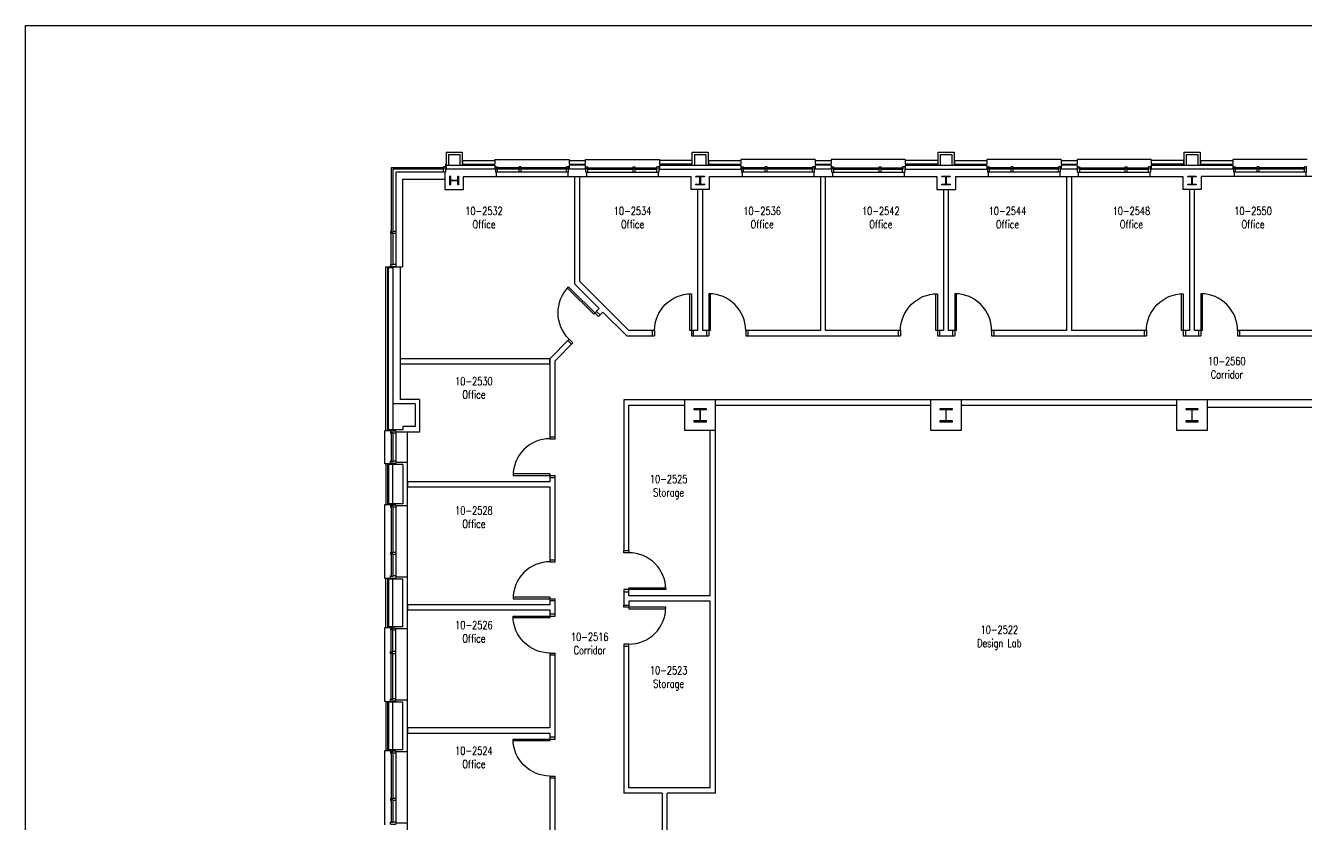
# Model space of a CAD drawing. Extents: x 11182 to 734459, y -1391328 to 152085.
# Drawn here: x 276344 to 307589, y -1093138 to -1073659 of the extents above; entities that cross this region are included whole.
import ezdxf
from ezdxf.enums import TextEntityAlignment as Align

# ---------------------------------------------------------------- set-up
doc = ezdxf.new("R2010")
doc.units = 0
doc.header["$LTSCALE"] = 500
doc.header["$MEASUREMENT"] = 0
doc.layers.add('0_Defpoints', color=106, linetype='CONTINUOUS', plot=False)
for name, color, linetype in [('0_room_data', 7, 'CONTINUOUS'), ('1_Wall_Exist', 251, 'CONTINUOUS'), ('3_Text', 7, 'CONTINUOUS')]:
    doc.layers.add(name, color=color, linetype=linetype)
doc.styles.add('1_200', font='simplex.shx', dxfattribs={"width": 0.75, "height": 460})

# ---------------------------------------------------------------- blocks, each defined once
blk = doc.blocks.new('room_data')
at = {"layer": '3_Text', "style": '1_200', "width": 0.75}
for tag, p in [('ROOMNUM', (0, 0)), ('ROOMUSE', (0, -575))]:
    blk.add_attdef(tag, text='', height=345, dxfattribs=at).set_placement(p, align=Align.MIDDLE_CENTER)

msp = doc.modelspace()

# ---------------------------------------------------------------- linework, layer by layer
at = {"layer": '0_Defpoints'}
msp.add_lwpolyline([(276344, -1073659), (333979, -1073659), (333979, -1110675), (276344, -1110675)], close=True, dxfattribs=at)
at = {"layer": '1_Wall_Exist'}
for p, q in [((286604, -1076746), (286604, -1077161)), ((286604, -1076746), (286794, -1076746)), ((286658, -1076800), (286940, -1076800)), ((286658, -1076800), (286658, -1077061)), ((286794, -1076746), (286794, -1076756)), ((286794, -1076756), (286804, -1076756)), ((286804, -1076756), (286804, -1076746)), ((286804, -1076746), (286994, -1076746)), ((286940, -1076800), (286940, -1077061)), ((286994, -1076746), (286994, -1077061)), ((287004, -1076946), (287794, -1076946)), ((287004, -1076946), (287004, -1077036)), ((287794, -1076921), (287794, -1077036)), ((287794, -1076921), (289604, -1076921)), ((289604, -1076921), (289604, -1077036)), ((289604, -1076946), (289994, -1076946)), ((289994, -1076921), (289994, -1077036)), ((289994, -1076921), (291804, -1076921)), ((291804, -1076921), (291804, -1077036)), ((292594, -1076946), (291804, -1076946)), ((292594, -1076946), (292594, -1077036)), ((292604, -1077061), (292604, -1076746)), ((292604, -1076746), (292794, -1076746)), ((292658, -1076800), (292940, -1076800)), ((292658, -1076800), (292658, -1077061)), ((292794, -1076746), (292794, -1076756)), ((292794, -1076756), (292804, -1076756)), ((292804, -1076756), (292804, -1076746)), ((292804, -1076746), (292994, -1076746)), ((292940, -1076800), (292940, -1077061)), ((292994, -1076746), (292994, -1077061)), ((293004, -1076946), (293794, -1076946)), ((293004, -1076946), (293004, -1077036)), ((293794, -1076921), (293794, -1077036)), ((295604, -1076921), (293794, -1076921)), ((295604, -1076921), (295604, -1077036)), ((295604, -1076946), (295994, -1076946)), ((295994, -1076921), (295994, -1077036)), ((297804, -1076921), (295994, -1076921)), ((297804, -1076921), (297804, -1077036)), ((298594, -1076946), (297804, -1076946)), ((298594, -1076946), (298594, -1077036)), ((298604, -1077061), (298604, -1076746)), ((298604, -1076746), (298794, -1076746)), ((298658, -1076800), (298940, -1076800)), ((298658, -1076800), (298658, -1077061)), ((298794, -1076746), (298794, -1076756)), ((298794, -1076756), (298804, -1076756)), ((298804, -1076756), (298804, -1076746)), ((298804, -1076746), (298994, -1076746)), ((298940, -1076800), (298940, -1077061)), ((298994, -1076746), (298994, -1077061)), ((299004, -1076946), (299794, -1076946)), ((299004, -1076946), (299004, -1077036)), ((299794, -1076921), (299794, -1077036)), ((301604, -1076921), (299794, -1076921)), ((301604, -1076921), (301604, -1077036)), ((301604, -1076946), (301994, -1076946)), ((301994, -1076921), (301994, -1077036)), ((303804, -1076921), (301994, -1076921)), ((303804, -1076921), (303804, -1077036)), ((304594, -1076946), (303804, -1076946)), ((304594, -1076946), (304594, -1077036)), ((304604, -1077061), (304604, -1076746)), ((304604, -1076746), (304794, -1076746)), ((304658, -1076800), (304940, -1076800)), ((304658, -1076800), (304658, -1077061)), ((304794, -1076746), (304794, -1076756)), ((304794, -1076756), (304804, -1076756)), ((304804, -1076756), (304804, -1076746)), ((304804, -1076746), (304994, -1076746)), ((304940, -1076800), (304940, -1077061)), ((304994, -1076746), (304994, -1077061)), ((305004, -1076946), (305794, -1076946)), ((305004, -1076946), (305004, -1077036)), ((305794, -1076921), (305794, -1077036)), ((307604, -1076921), (305794, -1076921)), ((286552, -1077124), (285262, -1077124)), ((285262, -1077124), (285262, -1078692)), ((286552, -1077161), (285299, -1077161)), ((285299, -1077161), (285299, -1078692)), ((286589, -1077234), (285372, -1077234)), ((285372, -1077234), (285372, -1079531)), ((286589, -1077105), (286539, -1077105)), ((286539, -1077124), (286539, -1077105)), ((286539, -1077234), (286539, -1077161)), ((286552, -1077161), (286552, -1077124)), ((286573, -1077234), (286573, -1077652)), ((286591, -1077215), (286577, -1077215)), ((286577, -1077215), (286577, -1077216)), ((286577, -1077216), (286592, -1077216)), ((286589, -1077105), (286589, -1077234)), ((287809, -1077161), (286589, -1077161)), ((286596, -1077031), (286591, -1077215)), ((286592, -1077216), (286597, -1077032)), ((286602, -1077031), (286596, -1077031)), ((286597, -1077032), (286601, -1077032)), ((286601, -1077032), (286601, -1077040)), ((286601, -1077040), (286602, -1077040)), ((286602, -1077040), (286602, -1077031)), ((286604, -1077061), (287794, -1077061)), ((287004, -1077036), (287794, -1077036)), ((287794, -1077061), (287794, -1077161)), ((287809, -1077105), (287809, -1077234)), ((287809, -1077105), (287859, -1077105)), ((289589, -1077234), (287809, -1077234)), ((287825, -1077234), (287825, -1077342)), ((288397, -1077124), (287845, -1077124)), ((287845, -1077161), (287845, -1077124)), ((288397, -1077161), (287845, -1077161)), ((287859, -1077124), (287859, -1077105)), ((287859, -1077234), (287859, -1077161)), ((288434, -1077105), (288384, -1077105)), ((288384, -1077124), (288384, -1077105)), ((288384, -1077234), (288384, -1077161)), ((288397, -1077161), (288397, -1077124)), ((289552, -1077124), (288422, -1077124)), ((288422, -1077161), (288422, -1077124)), ((289552, -1077161), (288422, -1077161)), ((288434, -1077124), (288434, -1077105)), ((288434, -1077234), (288434, -1077161)), ((289589, -1077105), (289539, -1077105)), ((289539, -1077124), (289539, -1077105)), ((289539, -1077234), (289539, -1077161)), ((289552, -1077161), (289552, -1077124)), ((289573, -1077234), (289573, -1077342)), ((289589, -1077234), (289589, -1077105)), ((290009, -1077161), (289589, -1077161)), ((289604, -1077036), (289994, -1077036)), ((289994, -1077061), (289604, -1077061)), ((289604, -1077061), (289604, -1077161)), ((289994, -1077061), (289994, -1077161)), ((290009, -1077105), (290059, -1077105)), ((290009, -1077234), (290009, -1077105)), ((290009, -1077234), (291789, -1077234)), ((290025, -1077234), (290025, -1077342)), ((290045, -1077124), (291175, -1077124)), ((290045, -1077161), (290045, -1077124)), ((290045, -1077161), (291175, -1077161)), ((290059, -1077124), (290059, -1077105)), ((290059, -1077234), (290059, -1077161)), ((291164, -1077105), (291214, -1077105)), ((291164, -1077124), (291164, -1077105)), ((291164, -1077234), (291164, -1077161)), ((291175, -1077161), (291175, -1077124)), ((291200, -1077124), (291752, -1077124)), ((291200, -1077161), (291200, -1077124)), ((291200, -1077161), (291752, -1077161)), ((291214, -1077124), (291214, -1077105)), ((291214, -1077234), (291214, -1077161)), ((291789, -1077105), (291739, -1077105)), ((291739, -1077124), (291739, -1077105)), ((291739, -1077234), (291739, -1077161)), ((291752, -1077161), (291752, -1077124)), ((291773, -1077234), (291773, -1077342)), ((291789, -1077105), (291789, -1077234)), ((291789, -1077161), (293809, -1077161)), ((292594, -1077036), (291804, -1077036)), ((291804, -1077061), (293794, -1077061)), ((291804, -1077061), (291804, -1077161)), ((293004, -1077036), (293794, -1077036)), ((293794, -1077061), (293794, -1077161)), ((293809, -1077105), (293809, -1077234)), ((293809, -1077105), (293859, -1077105)), ((295589, -1077234), (293809, -1077234)), ((293825, -1077234), (293825, -1077342)), ((294397, -1077124), (293845, -1077124)), ((293845, -1077161), (293845, -1077124)), ((294397, -1077161), (293845, -1077161)), ((293859, -1077124), (293859, -1077105)), ((293859, -1077234), (293859, -1077161)), ((294434, -1077105), (294384, -1077105)), ((294384, -1077124), (294384, -1077105)), ((294384, -1077234), (294384, -1077161)), ((294397, -1077161), (294397, -1077124)), ((295552, -1077124), (294422, -1077124)), ((294422, -1077161), (294422, -1077124)), ((295552, -1077161), (294422, -1077161)), ((294434, -1077124), (294434, -1077105)), ((294434, -1077234), (294434, -1077161)), ((295589, -1077105), (295539, -1077105)), ((295539, -1077124), (295539, -1077105)), ((295539, -1077234), (295539, -1077161)), ((295552, -1077161), (295552, -1077124)), ((295573, -1077234), (295573, -1077342)), ((295589, -1077234), (295589, -1077105)), ((296009, -1077161), (295589, -1077161)), ((295604, -1077036), (295994, -1077036)), ((295994, -1077061), (295604, -1077061)), ((295604, -1077061), (295604, -1077161)), ((295994, -1077061), (295994, -1077161)), ((296009, -1077105), (296059, -1077105)), ((296009, -1077234), (296009, -1077105)), ((296009, -1077234), (297789, -1077234)), ((296025, -1077234), (296025, -1077342)), ((296045, -1077124), (297175, -1077124)), ((296045, -1077161), (296045, -1077124)), ((296045, -1077161), (297175, -1077161)), ((296059, -1077124), (296059, -1077105)), ((296059, -1077234), (296059, -1077161)), ((297164, -1077105), (297214, -1077105)), ((297164, -1077124), (297164, -1077105)), ((297164, -1077234), (297164, -1077161)), ((297175, -1077161), (297175, -1077124)), ((297200, -1077124), (297752, -1077124)), ((297200, -1077161), (297200, -1077124)), ((297200, -1077161), (297752, -1077161)), ((297214, -1077124), (297214, -1077105)), ((297214, -1077234), (297214, -1077161)), ((297789, -1077105), (297739, -1077105)), ((297739, -1077124), (297739, -1077105)), ((297739, -1077234), (297739, -1077161)), ((297752, -1077161), (297752, -1077124)), ((297773, -1077234), (297773, -1077342)), ((297789, -1077105), (297789, -1077234)), ((297789, -1077161), (299809, -1077161)), ((298594, -1077036), (297804, -1077036)), ((297804, -1077061), (299794, -1077061)), ((297804, -1077061), (297804, -1077161)), ((299004, -1077036), (299794, -1077036)), ((299794, -1077061), (299794, -1077161)), ((299809, -1077105), (299809, -1077234)), ((299809, -1077105), (299859, -1077105)), ((301589, -1077234), (299809, -1077234)), ((299825, -1077234), (299825, -1077342)), ((300397, -1077124), (299845, -1077124)), ((299845, -1077161), (299845, -1077124)), ((300397, -1077161), (299845, -1077161)), ((299859, -1077124), (299859, -1077105)), ((299859, -1077234), (299859, -1077161)), ((300434, -1077105), (300384, -1077105)), ((300384, -1077124), (300384, -1077105)), ((300384, -1077234), (300384, -1077161)), ((300397, -1077161), (300397, -1077124)), ((301552, -1077124), (300422, -1077124)), ((300422, -1077161), (300422, -1077124)), ((301552, -1077161), (300422, -1077161)), ((300434, -1077124), (300434, -1077105)), ((300434, -1077234), (300434, -1077161)), ((301589, -1077105), (301539, -1077105)), ((301539, -1077124), (301539, -1077105)), ((301539, -1077234), (301539, -1077161)), ((301552, -1077161), (301552, -1077124)), ((301573, -1077234), (301573, -1077342)), ((301589, -1077234), (301589, -1077105)), ((302009, -1077161), (301589, -1077161)), ((301604, -1077036), (301994, -1077036)), ((301994, -1077061), (301604, -1077061)), ((301604, -1077061), (301604, -1077161)), ((301994, -1077061), (301994, -1077161)), ((302009, -1077105), (302059, -1077105)), ((302009, -1077234), (302009, -1077105)), ((302009, -1077234), (303789, -1077234)), ((302025, -1077234), (302025, -1077342)), ((302045, -1077124), (303175, -1077124)), ((302045, -1077161), (302045, -1077124)), ((302045, -1077161), (303175, -1077161)), ((302059, -1077124), (302059, -1077105)), ((302059, -1077234), (302059, -1077161)), ((303164, -1077105), (303214, -1077105)), ((303164, -1077124), (303164, -1077105)), ((303164, -1077234), (303164, -1077161)), ((303175, -1077161), (303175, -1077124)), ((303200, -1077124), (303752, -1077124)), ((303200, -1077161), (303200, -1077124)), ((303200, -1077161), (303752, -1077161)), ((303214, -1077124), (303214, -1077105)), ((303214, -1077234), (303214, -1077161)), ((303789, -1077105), (303739, -1077105)), ((303739, -1077124), (303739, -1077105)), ((303739, -1077234), (303739, -1077161)), ((303752, -1077161), (303752, -1077124)), ((303773, -1077234), (303773, -1077342)), ((303789, -1077105), (303789, -1077234)), ((305809, -1077161), (303789, -1077161)), ((304594, -1077036), (303804, -1077036)), ((303804, -1077061), (305794, -1077061)), ((303804, -1077061), (303804, -1077161)), ((305004, -1077036), (305794, -1077036)), ((305794, -1077061), (305794, -1077161)), ((305809, -1077105), (305809, -1077234)), ((305809, -1077105), (305859, -1077105)), ((307589, -1077234), (305809, -1077234)), ((305825, -1077234), (305825, -1077342)), ((306397, -1077124), (305845, -1077124)), ((305845, -1077161), (305845, -1077124)), ((306397, -1077161), (305845, -1077161)), ((305859, -1077124), (305859, -1077105)), ((305859, -1077234), (305859, -1077161)), ((306434, -1077105), (306384, -1077105)), ((306384, -1077124), (306384, -1077105)), ((306384, -1077234), (306384, -1077161)), ((306397, -1077161), (306397, -1077124)), ((307552, -1077124), (306422, -1077124)), ((306422, -1077161), (306422, -1077124)), ((307552, -1077161), (306422, -1077161)), ((306434, -1077124), (306434, -1077105)), ((306434, -1077234), (306434, -1077161)), ((307589, -1077105), (307539, -1077105)), ((307539, -1077124), (307539, -1077105)), ((307539, -1077234), (307539, -1077161)), ((307552, -1077161), (307552, -1077124)), ((307573, -1077234), (307573, -1077342)), ((307589, -1077234), (307589, -1077105)), ((285540, -1077402), (286573, -1077402)), ((285540, -1077402), (285540, -1079541)), ((286691, -1077539), (286691, -1077333)), ((286691, -1077333), (286705, -1077333)), ((286705, -1077539), (286691, -1077539)), ((286708, -1077336), (286708, -1077427)), ((286708, -1077444), (286708, -1077536)), ((286711, -1077430), (286886, -1077430)), ((286886, -1077441), (286711, -1077441)), ((286889, -1077427), (286889, -1077336)), ((286889, -1077536), (286889, -1077444)), ((286892, -1077333), (286907, -1077333)), ((286907, -1077539), (286892, -1077539)), ((286907, -1077333), (286907, -1077539)), ((287025, -1077652), (287025, -1077342)), ((287025, -1077342), (292573, -1077342)), ((289736, -1077342), (289736, -1079952)), ((289861, -1079900), (289861, -1077342)), ((292573, -1077342), (292573, -1077652)), ((292696, -1077342), (292696, -1077328)), ((292696, -1077328), (292902, -1077328)), ((292696, -1077544), (292696, -1077529)), ((292902, -1077544), (292696, -1077544)), ((292791, -1077345), (292699, -1077345)), ((292699, -1077526), (292791, -1077526)), ((292794, -1077523), (292794, -1077348)), ((292804, -1077348), (292804, -1077523)), ((292899, -1077345), (292807, -1077345)), ((292807, -1077526), (292899, -1077526)), ((292902, -1077328), (292902, -1077342)), ((292902, -1077529), (292902, -1077544)), ((293025, -1077652), (293025, -1077342)), ((293025, -1077342), (298573, -1077342)), ((295736, -1077342), (295736, -1081098)), ((295861, -1081098), (295861, -1077342)), ((298573, -1077342), (298573, -1077652)), ((298696, -1077342), (298696, -1077328)), ((298696, -1077328), (298902, -1077328)), ((298696, -1077544), (298696, -1077529)), ((298902, -1077544), (298696, -1077544)), ((298791, -1077345), (298699, -1077345)), ((298699, -1077526), (298791, -1077526)), ((298794, -1077523), (298794, -1077348)), ((298804, -1077348), (298804, -1077523)), ((298899, -1077345), (298807, -1077345)), ((298807, -1077526), (298899, -1077526)), ((298902, -1077328), (298902, -1077342)), ((298902, -1077529), (298902, -1077544)), ((299025, -1077342), (299025, -1077652)), ((299025, -1077342), (304573, -1077342)), ((301736, -1077342), (301736, -1081098)), ((301861, -1077342), (301861, -1081098)), ((304573, -1077342), (304573, -1077652)), ((304696, -1077342), (304696, -1077328)), ((304696, -1077328), (304902, -1077328)), ((304696, -1077544), (304696, -1077529)), ((304902, -1077544), (304696, -1077544)), ((304791, -1077345), (304699, -1077345)), ((304699, -1077526), (304791, -1077526)), ((304794, -1077523), (304794, -1077348)), ((304804, -1077348), (304804, -1077523)), ((304899, -1077345), (304807, -1077345)), ((304807, -1077526), (304899, -1077526)), ((304902, -1077328), (304902, -1077342)), ((304902, -1077529), (304902, -1077544)), ((305025, -1077342), (305025, -1077652)), ((310573, -1077342), (305025, -1077342)), ((286573, -1077652), (287025, -1077652)), ((293025, -1077652), (292573, -1077652)), ((292736, -1077652), (292736, -1081098)), ((292861, -1081098), (292861, -1077652)), ((298573, -1077652), (299025, -1077652)), ((298736, -1077652), (298736, -1081098)), ((298861, -1081098), (298861, -1077652)), ((305025, -1077652), (304573, -1077652)), ((304736, -1077652), (304736, -1081098)), ((304861, -1081098), (304861, -1077652)), ((285243, -1078681), (285243, -1078731)), ((285262, -1078681), (285243, -1078681)), ((285262, -1078731), (285243, -1078731)), ((285299, -1078692), (285262, -1078692)), ((285262, -1079492), (285262, -1078717)), ((285299, -1078717), (285262, -1078717)), ((285372, -1078681), (285299, -1078681)), ((285299, -1078717), (285299, -1079492)), ((285372, -1078731), (285299, -1078731)), ((285243, -1079481), (285243, -1079531)), ((285262, -1079481), (285243, -1079481)), ((285299, -1079492), (285262, -1079492)), ((285372, -1079481), (285299, -1079481)), ((285129, -1083535), (285129, -1079545)), ((285129, -1079545), (285299, -1079545)), ((285174, -1079555), (285174, -1083520)), ((285174, -1079555), (285299, -1079555)), ((285199, -1083520), (285199, -1079555)), ((285243, -1079531), (285372, -1079531)), ((285299, -1079540), (285540, -1079540)), ((285299, -1079540), (285299, -1083520)), ((285480, -1079540), (285480, -1082777)), ((285480, -1079541), (285540, -1079541)), ((289563, -1080061), (289591, -1080033)), ((290206, -1080692), (289563, -1080061)), ((289591, -1080033), (290323, -1080751)), ((289736, -1079952), (290340, -1080555)), ((291059, -1081098), (289861, -1079900)), ((292546, -1081098), (292546, -1080198)), ((292546, -1080198), (292586, -1080198)), ((292586, -1080198), (292586, -1081223)), ((293051, -1080198), (293011, -1080198)), ((293011, -1080198), (293011, -1081223)), ((293051, -1081098), (293051, -1080198)), ((298546, -1081098), (298546, -1080198)), ((298546, -1080198), (298586, -1080198)), ((298586, -1080198), (298586, -1081223)), ((299051, -1080198), (299011, -1080198)), ((299011, -1080198), (299011, -1081223)), ((299051, -1081098), (299051, -1080198)), ((304546, -1081098), (304546, -1080198)), ((304546, -1080198), (304586, -1080198)), ((304586, -1080198), (304586, -1081223)), ((305051, -1080198), (305011, -1080198)), ((305011, -1080198), (305011, -1081223)), ((305051, -1081098), (305051, -1080198)), ((290340, -1080555), (290206, -1080692)), ((290358, -1080715), (290269, -1080628)), ((290323, -1080751), (290428, -1080644)), ((290428, -1080644), (291007, -1081223)), ((289603, -1081306), (289136, -1081782)), ((289658, -1081429), (289568, -1081341)), ((289603, -1081306), (289693, -1081393)), ((291007, -1081223), (291686, -1081223)), ((291686, -1081098), (291059, -1081098)), ((291636, -1081223), (291636, -1081098)), ((291686, -1081098), (291686, -1081223)), ((292736, -1081098), (292546, -1081098)), ((292586, -1081223), (293011, -1081223)), ((292636, -1081223), (292636, -1081098)), ((293051, -1081098), (292861, -1081098)), ((292961, -1081223), (292961, -1081098)), ((295736, -1081098), (293911, -1081098)), ((293911, -1081098), (293911, -1081223)), ((293911, -1081223), (297686, -1081223)), ((293961, -1081098), (293961, -1081223)), ((297686, -1081098), (295861, -1081098)), ((297636, -1081223), (297636, -1081098)), ((297686, -1081098), (297686, -1081223)), ((298736, -1081098), (298546, -1081098)), ((298586, -1081223), (299011, -1081223)), ((298636, -1081098), (298636, -1081223)), ((299051, -1081098), (298861, -1081098)), ((298961, -1081223), (298961, -1081098)), ((301736, -1081098), (299911, -1081098)), ((299911, -1081098), (299911, -1081223)), ((299911, -1081223), (303686, -1081223)), ((299961, -1081098), (299961, -1081223)), ((303686, -1081098), (301861, -1081098)), ((303636, -1081223), (303636, -1081098)), ((303686, -1081098), (303686, -1081223)), ((304736, -1081098), (304546, -1081098)), ((304586, -1081223), (305011, -1081223)), ((304636, -1081098), (304636, -1081223)), ((305051, -1081098), (304861, -1081098)), ((304961, -1081223), (304961, -1081098)), ((307736, -1081098), (305911, -1081098)), ((305911, -1081098), (305911, -1081223)), ((305911, -1081223), (309686, -1081223)), ((305961, -1081098), (305961, -1081223)), ((289261, -1081833), (289693, -1081393)), ((285480, -1081782), (285480, -1081907)), ((289136, -1081782), (285480, -1081782)), ((285480, -1081907), (289136, -1081907)), ((289136, -1081907), (289136, -1081782)), ((289136, -1081782), (289136, -1083733)), ((289261, -1083733), (289261, -1081833)), ((285849, -1082885), (285299, -1082885)), ((285957, -1082777), (285480, -1082777)), ((285849, -1082885), (285849, -1083435)), ((285957, -1082777), (285957, -1083570)), ((290936, -1082788), (290936, -1086463)), ((308614, -1082788), (290936, -1082788)), ((291061, -1086463), (291061, -1082913)), ((291061, -1082913), (292427, -1082913)), ((292427, -1083534), (292427, -1082788)), ((293170, -1092375), (293170, -1082788)), ((293170, -1082913), (298427, -1082913)), ((298427, -1083534), (298427, -1082788)), ((299170, -1082788), (299170, -1083534)), ((299170, -1082913), (304427, -1082913)), ((304427, -1083534), (304427, -1082788)), ((305170, -1082788), (305170, -1083534)), ((292952, -1083004), (292645, -1083004)), ((292645, -1083004), (292645, -1083019)), ((292648, -1083022), (292790, -1083022)), ((292793, -1083025), (292793, -1083296)), ((292805, -1083296), (292805, -1083025)), ((292808, -1083022), (292949, -1083022)), ((292952, -1083019), (292952, -1083004)), ((298952, -1083004), (298645, -1083004)), ((298645, -1083004), (298645, -1083019)), ((298648, -1083022), (298790, -1083022)), ((298793, -1083025), (298793, -1083296)), ((298805, -1083296), (298805, -1083025)), ((298808, -1083022), (298949, -1083022)), ((298952, -1083019), (298952, -1083004)), ((304952, -1083004), (304645, -1083004)), ((304645, -1083004), (304645, -1083019)), ((304648, -1083022), (304790, -1083022)), ((304793, -1083025), (304793, -1083296)), ((304805, -1083296), (304805, -1083025)), ((304808, -1083022), (304949, -1083022)), ((304952, -1083019), (304952, -1083004)), ((308336, -1082972), (305170, -1082972)), ((285104, -1084345), (285104, -1083535)), ((285104, -1083535), (285299, -1083535)), ((285549, -1083520), (285174, -1083520)), ((285243, -1083550), (285243, -1083600)), ((285372, -1083550), (285243, -1083550)), ((285372, -1083550), (285372, -1084330)), ((285849, -1083435), (285549, -1083435)), ((285549, -1083435), (285549, -1083520)), ((293170, -1083534), (292427, -1083534)), ((292645, -1083302), (292645, -1083318)), ((292645, -1083318), (292952, -1083318)), ((292790, -1083299), (292648, -1083299)), ((292949, -1083299), (292808, -1083299)), ((292952, -1083318), (292952, -1083302)), ((293045, -1087566), (293045, -1083534)), ((299170, -1083534), (298427, -1083534)), ((298645, -1083302), (298645, -1083318)), ((298645, -1083318), (298952, -1083318)), ((298790, -1083299), (298648, -1083299)), ((298949, -1083299), (298808, -1083299)), ((298952, -1083318), (298952, -1083302)), ((305170, -1083534), (304427, -1083534)), ((304645, -1083302), (304645, -1083318)), ((304645, -1083318), (304952, -1083318)), ((304790, -1083299), (304648, -1083299)), ((304949, -1083299), (304808, -1083299)), ((304952, -1083318), (304952, -1083302)), ((285262, -1083600), (285243, -1083600)), ((285262, -1083587), (285262, -1084294)), ((285299, -1083587), (285262, -1083587)), ((285299, -1083587), (285299, -1084294)), ((285372, -1083600), (285299, -1083600)), ((285957, -1083570), (285372, -1083570)), ((285657, -1093678), (285657, -1083570)), ((289136, -1083683), (289261, -1083683)), ((289136, -1083733), (289261, -1083733)), ((285299, -1084345), (285104, -1084345)), ((285129, -1084345), (285129, -1085335)), ((285174, -1084360), (285174, -1085320)), ((285549, -1084360), (285174, -1084360)), ((285199, -1084360), (285199, -1085320)), ((285243, -1084330), (285243, -1084280)), ((285262, -1084280), (285243, -1084280)), ((285243, -1084330), (285372, -1084330)), ((285299, -1084294), (285262, -1084294)), ((285372, -1084280), (285299, -1084280)), ((285299, -1085320), (285299, -1084360)), ((285657, -1084310), (285372, -1084310)), ((285549, -1084360), (285549, -1085320)), ((289136, -1084783), (285657, -1084783)), ((285657, -1084783), (285657, -1084908)), ((289136, -1084593), (288236, -1084593)), ((288236, -1084593), (288236, -1084633)), ((288236, -1084633), (289261, -1084633)), ((289136, -1084593), (289136, -1084783)), ((289261, -1084683), (289136, -1084683)), ((289261, -1084783), (289261, -1084633)), ((289261, -1086734), (289261, -1084783)), ((285657, -1084908), (289136, -1084908)), ((289136, -1084908), (289136, -1086734)), ((285104, -1087145), (285104, -1085335)), ((285104, -1085335), (285299, -1085335)), ((285549, -1085320), (285174, -1085320)), ((285243, -1085350), (285243, -1085400)), ((285372, -1085350), (285243, -1085350)), ((285262, -1085400), (285243, -1085400)), ((285262, -1085387), (285262, -1086517)), ((285299, -1085387), (285262, -1085387)), ((285299, -1085387), (285299, -1086517)), ((285372, -1085400), (285299, -1085400)), ((285372, -1085350), (285372, -1087130)), ((285657, -1085370), (285372, -1085370)), ((285243, -1086505), (285243, -1086555)), ((285262, -1086505), (285243, -1086505)), ((285262, -1086555), (285243, -1086555)), ((285299, -1086517), (285262, -1086517)), ((285262, -1086542), (285262, -1087094)), ((285299, -1086542), (285262, -1086542)), ((285372, -1086505), (285299, -1086505)), ((285299, -1086542), (285299, -1087094)), ((285372, -1086555), (285299, -1086555)), ((289136, -1086684), (289261, -1086684)), ((290936, -1086513), (290936, -1086463)), ((290936, -1086463), (291061, -1086463)), ((291061, -1086513), (290936, -1086513)), ((291061, -1086463), (291061, -1086513)), ((289136, -1086734), (289261, -1086734)), ((285299, -1087145), (285104, -1087145)), ((285129, -1088335), (285129, -1087145)), ((285549, -1087160), (285174, -1087160)), ((285174, -1087160), (285174, -1088320)), ((285199, -1087160), (285199, -1088320)), ((285243, -1087130), (285243, -1087080)), ((285262, -1087080), (285243, -1087080)), ((285243, -1087130), (285372, -1087130)), ((285299, -1087094), (285262, -1087094)), ((285372, -1087080), (285299, -1087080)), ((285299, -1088320), (285299, -1087160)), ((285657, -1087110), (285372, -1087110)), ((285549, -1088320), (285549, -1087160)), ((289136, -1087594), (288236, -1087594)), ((288236, -1087594), (288236, -1087634)), ((289136, -1087594), (289136, -1087784)), ((290936, -1087413), (290936, -1087463)), ((291961, -1087413), (290936, -1087413)), ((290936, -1087463), (290936, -1087793)), ((290936, -1087463), (291061, -1087463)), ((291061, -1087373), (291961, -1087373)), ((291061, -1087566), (291061, -1087373)), ((293045, -1087566), (291061, -1087566)), ((291961, -1087373), (291961, -1087413)), ((289136, -1087784), (285657, -1087784)), ((285657, -1087784), (285657, -1087909)), ((285657, -1087909), (289136, -1087909)), ((288236, -1087634), (289261, -1087634)), ((289261, -1087684), (289136, -1087684)), ((289136, -1087909), (289136, -1088099)), ((289261, -1088009), (289261, -1087634)), ((290936, -1087843), (290936, -1087793)), ((290936, -1087793), (291061, -1087793)), ((291961, -1087843), (290936, -1087843)), ((293045, -1087691), (291061, -1087691)), ((291061, -1087691), (291061, -1087793)), ((291061, -1087793), (291061, -1087883)), ((291061, -1087883), (291961, -1087883)), ((291961, -1087883), (291961, -1087843)), ((293045, -1092250), (293045, -1087691)), ((288236, -1088099), (288236, -1088059)), ((288236, -1088059), (289261, -1088059)), ((289136, -1088099), (288236, -1088099)), ((289261, -1088009), (289136, -1088009)), ((289261, -1088059), (289261, -1088009)), ((285104, -1090145), (285104, -1088335)), ((285104, -1088335), (285299, -1088335)), ((285549, -1088320), (285174, -1088320)), ((285243, -1088350), (285372, -1088350)), ((285243, -1088350), (285243, -1088400)), ((285262, -1088400), (285243, -1088400)), ((285262, -1088939), (285262, -1088387)), ((285299, -1088387), (285262, -1088387)), ((285299, -1088939), (285299, -1088387)), ((285372, -1088400), (285299, -1088400)), ((285372, -1090130), (285372, -1088350)), ((285657, -1088370), (285372, -1088370)), ((290936, -1088743), (290936, -1088793)), ((291061, -1088743), (290936, -1088743)), ((290936, -1088793), (290936, -1092375)), ((290936, -1088793), (291061, -1088793)), ((291061, -1088793), (291061, -1088743)), ((291061, -1092250), (291061, -1088793)), ((285243, -1088975), (285243, -1088925)), ((285262, -1088925), (285243, -1088925)), ((285262, -1088975), (285243, -1088975)), ((285299, -1088939), (285262, -1088939)), ((285262, -1090094), (285262, -1088964)), ((285299, -1088964), (285262, -1088964)), ((285372, -1088925), (285299, -1088925)), ((285299, -1090094), (285299, -1088964)), ((285372, -1088975), (285299, -1088975)), ((289136, -1088959), (289136, -1090785)), ((289136, -1088959), (289261, -1088959)), ((289261, -1089009), (289136, -1089009)), ((289261, -1091060), (289261, -1088959)), ((285243, -1090130), (285243, -1090080)), ((285262, -1090080), (285243, -1090080)), ((285299, -1090094), (285262, -1090094)), ((285372, -1090080), (285299, -1090080)), ((285657, -1090110), (285372, -1090110)), ((285129, -1090145), (285104, -1090145)), ((285299, -1090146), (285129, -1090146)), ((285129, -1090146), (285129, -1091335)), ((285174, -1090160), (285174, -1091320)), ((285549, -1090160), (285174, -1090160)), ((285199, -1090160), (285199, -1091320)), ((285372, -1090130), (285243, -1090130)), ((285299, -1091320), (285299, -1090160)), ((285549, -1091320), (285549, -1090160)), ((289136, -1090785), (285657, -1090785)), ((285657, -1090785), (285657, -1090910)), ((285657, -1090910), (289136, -1090910)), ((288236, -1091100), (288236, -1091060)), ((288236, -1091060), (289261, -1091060)), ((289136, -1090910), (289136, -1091100)), ((289261, -1091010), (289136, -1091010)), ((285104, -1093145), (285104, -1091335)), ((285104, -1091335), (285299, -1091335)), ((285549, -1091320), (285174, -1091320)), ((285243, -1091350), (285243, -1091400)), ((285372, -1091350), (285243, -1091350)), ((285372, -1091350), (285372, -1093130)), ((285657, -1091370), (285372, -1091370)), ((289136, -1091100), (288236, -1091100)), ((285262, -1091400), (285243, -1091400)), ((285262, -1091387), (285262, -1092517)), ((285299, -1091387), (285262, -1091387)), ((285299, -1091387), (285299, -1092517)), ((285372, -1091400), (285299, -1091400)), ((289136, -1091960), (289136, -1093785)), ((289136, -1091960), (289261, -1091960)), ((289261, -1094560), (289261, -1091960)), ((289261, -1092010), (289136, -1092010)), ((293045, -1092250), (291061, -1092250)), ((285243, -1092505), (285243, -1092555)), ((285262, -1092505), (285243, -1092505)), ((285262, -1092555), (285243, -1092555)), ((285299, -1092517), (285262, -1092517)), ((285262, -1092542), (285262, -1093094)), ((285299, -1092542), (285262, -1092542)), ((285372, -1092505), (285299, -1092505)), ((285299, -1092542), (285299, -1093094)), ((285372, -1092555), (285299, -1092555)), ((291873, -1092375), (290936, -1092375)), ((291873, -1092375), (291873, -1093364)), ((293170, -1092375), (291998, -1092375)), ((291998, -1093364), (291998, -1092375)), ((285243, -1093130), (285243, -1093080)), ((285262, -1093080), (285243, -1093080)), ((285243, -1093130), (285372, -1093130)), ((285299, -1093094), (285262, -1093094)), ((285372, -1093080), (285299, -1093080)), ((285657, -1093110), (285372, -1093110))]:
    msp.add_line(p, q, dxfattribs=at)
for centre, radius, start, end in [((286705, -1077336), 3, 0, 90), ((286705, -1077536), 3, 270, 0), ((286711, -1077427), 3, 180, 270), ((286711, -1077444), 3, 90, 180), ((286886, -1077427), 3, 270, 0), ((286886, -1077444), 3, 0, 90), ((286892, -1077336), 3, 90, 180), ((286892, -1077536), 3, 180, 270), ((292699, -1077342), 3, 180, 270), ((292699, -1077529), 3, 90, 180), ((292791, -1077348), 3, 0, 90), ((292791, -1077523), 3, 270, 0), ((292807, -1077348), 3, 90, 180), ((292807, -1077523), 3, 180, 270), ((292899, -1077342), 3, 270, 0), ((292899, -1077529), 3, 0, 90), ((298699, -1077342), 3, 180, 270), ((298699, -1077529), 3, 90, 180), ((298791, -1077348), 3, 0, 90), ((298791, -1077523), 3, 270, 0), ((298807, -1077348), 3, 90, 180), ((298807, -1077523), 3, 180, 270), ((298899, -1077342), 3, 270, 0), ((298899, -1077529), 3, 0, 90), ((304699, -1077342), 3, 180, 270), ((304699, -1077529), 3, 90, 180), ((304791, -1077348), 3, 0, 90), ((304791, -1077523), 3, 270, 0), ((304807, -1077348), 3, 90, 180), ((304807, -1077523), 3, 180, 270), ((304899, -1077342), 3, 270, 0), ((304899, -1077529), 3, 0, 90), ((293011, -1081098), 900, 0, 90), ((299011, -1081098), 900, 0, 90), ((305011, -1081098), 900, 0, 90), ((292648, -1083019), 3, 180, 270), ((292790, -1083025), 3, 0, 90), ((292808, -1083025), 3, 90, 180), ((292949, -1083019), 3, 270, 0), ((298648, -1083019), 3, 180, 270), ((298790, -1083025), 3, 0, 90), ((298808, -1083025), 3, 90, 180), ((298949, -1083019), 3, 270, 0), ((304648, -1083019), 3, 180, 270), ((304790, -1083025), 3, 0, 90), ((304808, -1083025), 3, 90, 180), ((304949, -1083019), 3, 270, 0), ((292648, -1083302), 3, 90, 180), ((292790, -1083296), 3, 270, 0), ((292808, -1083296), 3, 180, 270), ((292949, -1083302), 3, 0, 90), ((298648, -1083302), 3, 90, 180), ((298790, -1083296), 3, 270, 0), ((298808, -1083296), 3, 180, 270), ((298949, -1083302), 3, 0, 90), ((304648, -1083302), 3, 90, 180), ((304790, -1083296), 3, 270, 0), ((304808, -1083296), 3, 180, 270), ((304949, -1083302), 3, 0, 90), ((289136, -1084633), 900, 90.0001, 180.0001), ((291061, -1087413), 900, 359.9999, 89.9999), ((289136, -1087634), 900, 90.0001, 180.0001), ((291061, -1087843), 900, 270.0001, 0.0001)]:
    msp.add_arc(centre, radius, start, end, dxfattribs=at)
at = {"layer": '1_Wall_Exist', "extrusion": (0, 0, -1)}
for centre, start, end in [((-290234, -1080663), 314.4571, 44.4571), ((-292586, -1081098), 0, 90), ((-298586, -1081098), 0, 90), ((-304586, -1081098), 0, 90), ((-289136, -1088059), 269.9999, 359.9999), ((-289136, -1091060), 269.9999, 359.9999)]:
    msp.add_arc(centre, 900, start, end, dxfattribs=at)

# ---------------------------------------------------------------- block references
at = {"layer": '0_room_data', "xscale": 0.5657139806978375, "yscale": 0.5657139806978375, "zscale": 0.5657139806978375}
for p, values in [((287526, -1078179), {'ROOMNUM': '10-2532', 'ROOMUSE': 'Office'}), ((291151, -1078179), {'ROOMNUM': '10-2534', 'ROOMUSE': 'Office'}), ((294312, -1078179), {'ROOMNUM': '10-2536', 'ROOMUSE': 'Office'}), ((297207, -1078179), {'ROOMNUM': '10-2542', 'ROOMUSE': 'Office'}), ((300297, -1078179), {'ROOMNUM': '10-2544', 'ROOMUSE': 'Office'}), ((303320, -1078179), {'ROOMNUM': '10-2548', 'ROOMUSE': 'Office'}), ((306287, -1078179), {'ROOMNUM': '10-2550', 'ROOMUSE': 'Office'}), ((305649, -1081841), {'ROOMNUM': '10-2560', 'ROOMUSE': 'Corridor'}), ((287280, -1082331), {'ROOMNUM': '10-2530', 'ROOMUSE': 'Office'}), ((292031, -1084717), {'ROOMNUM': '10-2525', 'ROOMUSE': 'Storage'}), ((287280, -1085483), {'ROOMNUM': '10-2528', 'ROOMUSE': 'Office'}), ((287280, -1088278), {'ROOMNUM': '10-2526', 'ROOMUSE': 'Office'}), ((290106, -1088564), {'ROOMNUM': '10-2516', 'ROOMUSE': 'Corridor'}), ((300098, -1088391), {'ROOMNUM': '10-2522', 'ROOMUSE': 'Design Lab'}), ((292031, -1089382), {'ROOMNUM': '10-2523', 'ROOMUSE': 'Storage'}), ((287280, -1091341), {'ROOMNUM': '10-2524', 'ROOMUSE': 'Office'})]:
    msp.add_blockref('room_data', p, dxfattribs=at).add_auto_attribs(values)

doc.saveas('drawing.dxf')
